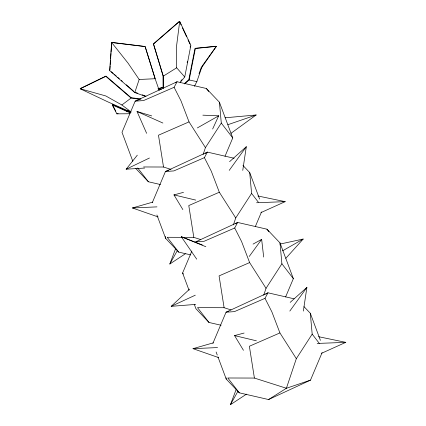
<?xml version="1.0" encoding="UTF-8"?>
<svg xmlns="http://www.w3.org/2000/svg" width="426" height="426" viewBox="0 0 426 426"><rect width="100%" height="100%" fill="white"/><g stroke="black" fill="none" stroke-linecap="round" stroke-linejoin="round"><path stroke-width="0.64" d="M111.644 42.504L128.066 63.165L139.174 79.486L155.176 78.719L145.165 46.594L111.644 42.504L109.69 70.657L134.765 92.564L145.99 96.526M109.817 70.418L110.132 65.86M110.222 64.555L110.536 59.997M110.627 58.692L110.989 53.484M111.074 52.18L111.394 47.621M111.479 46.317L111.75 42.408L145.085 46.493L155.032 78.411L159.207 90.397M163.291 88.118L163.27 76.163L153.536 43.99L179.703 21.3L176.295 48.138L176.662 67.803L184.751 76.957L180.129 82.516M242.756 170.384L246.303 146.72L229.577 161.678M303.349 311.081L306.896 287.417L290.175 302.375M184.751 76.957L190.869 45.364L179.703 21.3M187.168 62.563L187.413 61.285M190.15 47.19L190.401 45.912M184.682 83.906L189.165 79.976L195.374 48.452L216.344 46.37L201.36 67.958M203.111 154.542L205.433 147.609L221.291 123.071L219.417 102.224L206.36 88.496L177.072 81.755L135.154 101.164L122.001 132.305L132.811 161.252M233.405 224.891L235.732 217.963L251.59 193.42L249.711 172.573L242.958 165.469M263.705 295.239L266.032 288.311L281.89 263.774L280.01 242.921L266.953 229.193L237.665 222.452L195.747 241.861L204.145 241.265L234.699 228.001L237.665 222.452L235.44 223.863M304.004 306.645L310.309 313.27L312.183 334.122L296.326 358.66L286.394 388.267L268.566 399.545L239.284 392.815L226.227 379.071L217.952 356.903M134.765 92.564L139.174 79.486M199.048 73.804L201.418 66.935M194.442 86.34L196.849 81.616L202.259 65.902L216.344 46.37M185.337 253.8L169.836 264.003L175.666 248.512M246.484 394.135L230.429 404.7L236.26 389.21M152.3 202.654L165.448 171.513L207.371 152.103L234.114 158.259M225.013 156.267L232.745 137.944L219.417 102.224M189.032 290.244L182.594 273.002L191.876 251.02M255.312 226.616L261.5 211.956M212.893 343.351L226.041 312.21L267.965 292.806L294.068 298.807M285.606 296.965L293.344 278.641L280.01 242.921M268.566 399.545L310.49 380.141L322.093 352.653M212.643 129.014L218.687 115.829L202.851 115.169M138.242 100.121L135.154 101.164L143.551 100.568L174.106 87.303L177.072 81.755L175.4 82.814M168.536 170.469L165.448 171.513L173.851 170.917L204.405 157.652L207.371 152.103L205.14 153.514M228.512 311.379L226.041 312.21L234.444 311.614L264.999 298.349L267.965 292.806L265.739 294.212M169.836 264.003L177.541 250.19M230.429 404.7L237.815 391.462M229.22 170.379L246.303 146.72M289.813 311.076L306.896 287.417M249.247 256.452L261.649 239.369L263.673 257.043M144.664 168.052L126.171 169.197L137.316 155.16M180.677 81.185L181.929 79.673M285.825 258.31L303.174 239.05L279.914 244.103M195.694 304.404L171.193 306.326L189.607 289.11M184.362 83.571L188.819 79.662L195.007 48.335L215.838 46.253M131.08 98.071L105.824 76.35L80.221 88.784L105.808 95.956L121.868 104.977L131.08 98.071L140.165 99.338M230.924 133.365L256.143 114.983L225.146 117.789M163.27 76.163L176.662 67.803M282.566 250.839L303.174 239.05M197.36 127.922L218.687 115.829M253.065 244.098L261.649 239.369M126.171 169.197L149.435 158.019M171.193 306.326L195.3 295.191M260.973 212.59L285.18 201.652L257.948 195.997M321.566 353.292L345.779 342.35L318.541 336.694M205.433 147.609L189.032 121.884L158.477 135.207L163.515 167.019L171.039 169.42M235.732 217.963L219.326 192.232L188.777 205.556L193.809 237.367L200.71 239.566M266.032 288.311L249.625 262.581L219.07 275.904L224.108 307.716L231.009 309.92M296.326 358.66L279.925 332.93L249.37 346.253L254.402 378.064L286.394 388.267L310.49 380.141M227.937 124.685L256.143 114.983M195.747 241.861L196.982 241.446M158.365 88.906L163.28 87.373M158.115 216.93L132.427 207.968L152.758 202.126M218.708 357.627L193.021 348.665L213.357 342.829M158.067 88.651L163.11 87.234M182.866 209.608L173.968 194.895L183.5 192.35M243.459 350.305L234.561 335.592L244.098 333.047M126.495 111.127L128.407 110.68M130.393 112.959L112.192 104.876L116.862 113.854L118.146 113.556M132.427 207.968L156.965 206.871M193.021 348.665L217.564 347.568M256.59 202.744L285.18 201.652M317.184 343.447L345.779 342.35M116.862 113.854L129.823 113.742M143.567 166.96L163.515 167.019M193.809 237.367L167.216 237.293L178.691 252.117L190.784 254.897M224.108 307.716L197.515 307.641L208.985 322.466L221.083 325.246M254.402 378.064L227.814 377.99L239.284 392.815M140.953 99.034L131.08 97.65L105.978 76.073L80.514 88.416L81.701 88.981M158.089 88.922L161.358 89.407M189.165 79.976L196.849 81.616M135.787 168.499L148.392 181.769L160.49 184.549M173.968 194.895L195.779 200.108M234.561 335.592L256.377 340.805M146.624 133.317L137.028 111.505L151.688 115.909M134.738 92.176L137.843 93.273M142.183 94.806L145.282 95.903M196.716 259.162L181.29 236.712L202.339 244.971M181.29 236.712L205.843 246.718M130.393 112.459L112.31 104.434L115.787 111.117M137.028 111.505L162.886 123.039M130.958 112.176L107.687 101.793L80.221 88.784M121.868 104.977L131.123 111.937M111.314 71.722L113.305 73.464M114.306 74.332L116.298 76.073M117.794 77.378L119.291 78.688M121.282 80.423L122.278 81.297M126.266 84.779L133.743 91.308M156.896 214.97L165.634 238.374L178.691 252.117M208.985 322.466L195.933 308.722L194.32 304.414M206.36 88.496L208.735 91.558M266.953 229.193L268.934 231.749M137.71 167.966L148.392 181.769M182.594 273.002L183.388 274.024M221.291 123.071L232.745 137.944M251.59 193.42L258.305 202.137M281.89 263.774L293.344 278.641M312.183 334.122L319.292 343.351M174.106 87.303L180.975 100.802L189.032 121.884M204.405 157.652L211.269 171.151L219.326 192.232M234.699 228.001L241.569 241.505L249.625 262.581M264.999 298.349L271.868 311.853L279.925 332.93M181.082 24.921L179.415 21.327L153.408 43.899L163.078 75.871L163.105 88.427M182.466 27.914L186.636 36.892M188.026 39.884L189.969 44.075M310.309 313.27L320.421 340.369M249.711 172.573L259.599 199.054M216.115 351.972L217.26 355.055M226.11 377.766L226.227 379.071M165.458 236.419L165.634 238.374"/></g></svg>
